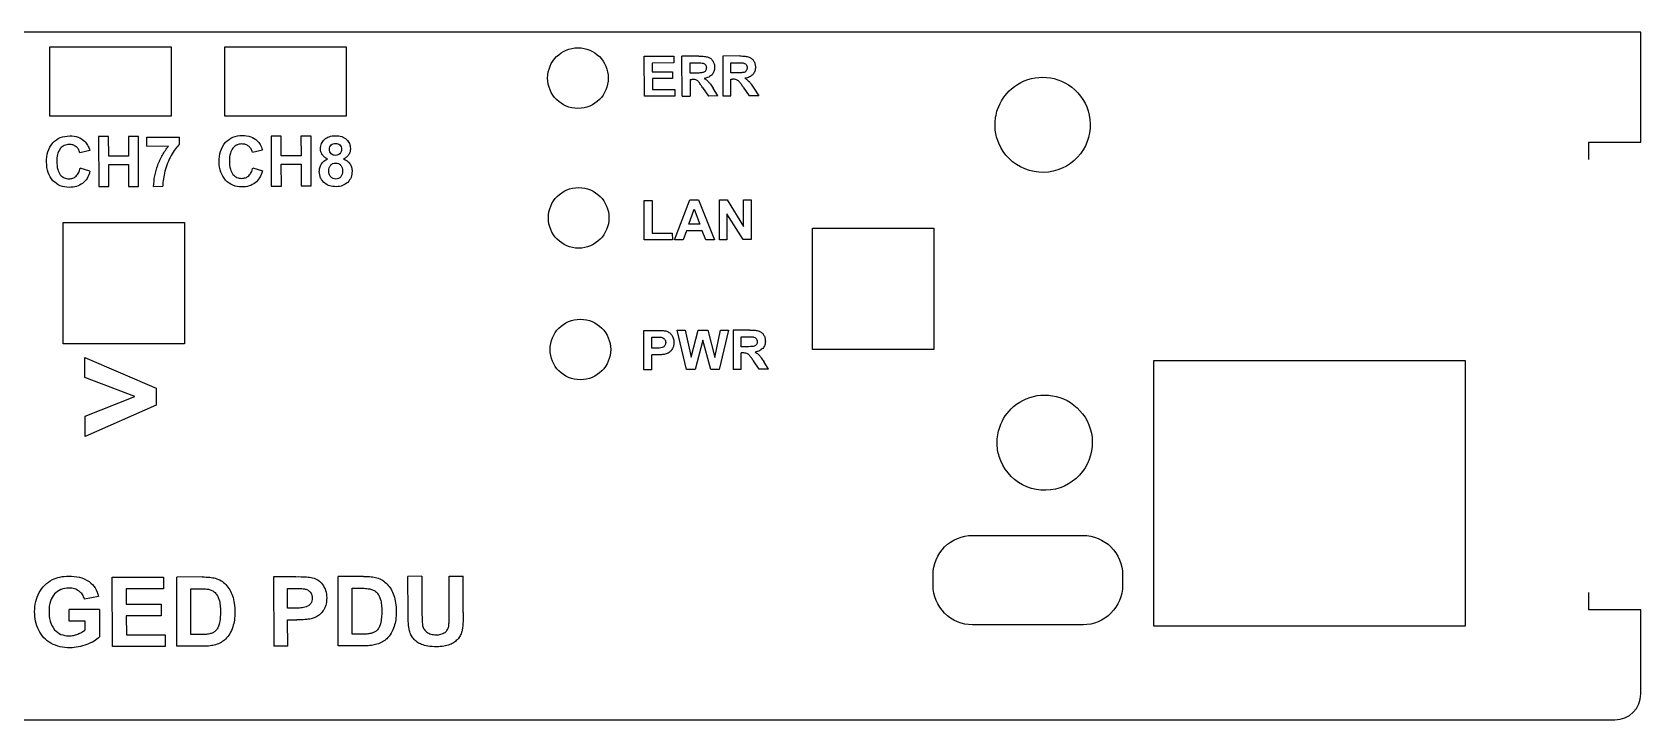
# Model space of a CAD drawing. Header units: millimetres. Extents: x -109 to 103, y 0 to 40.
# Drawn here: x 9.7 to 102.6, y 0.2 to 39.9 of the extents above; entities that cross this region are included whole.
import ezdxf

# ---------------------------------------------------------------- set-up
doc = ezdxf.new("R2010")
doc.units = ezdxf.units.MM
doc.layers.get('0').update_dxf_attribs({"linetype": 'CONTINUOUS'})

msp = doc.modelspace()

# ---------------------------------------------------------------- linework, layer by layer
for p, q in [((102.618, 39.9), (-108.596, 39.9)), ((102.618, 33.55), (102.618, 39.9)), ((48.235, 38.517), (47.255, 38.514)), ((47.263, 36.21), (47.255, 38.514)), ((47.722, 38.126), (48.085, 38.127)), ((47.724, 37.541), (47.722, 38.126)), ((50.59, 38.525), (49.611, 38.522)), ((49.611, 38.522), (49.618, 36.218)), ((50.077, 38.134), (50.44, 38.135)), ((50.079, 37.549), (50.077, 38.134)), ((48.068, 37.542), (47.724, 37.541)), ((47.725, 37.173), (47.819, 37.174)), ((47.725, 37.173), (47.728, 36.212)), ((50.423, 37.55), (50.079, 37.549)), ((50.08, 37.181), (50.175, 37.182)), ((50.084, 36.22), (50.08, 37.181)), ((48.44, 36.715), (48.778, 36.215)), ((49.335, 36.217), (49.052, 36.666)), ((50.795, 36.723), (51.133, 36.223)), ((51.69, 36.225), (51.133, 36.223)), ((51.407, 36.674), (51.69, 36.225)), ((47.263, 36.21), (47.728, 36.212)), ((49.335, 36.217), (48.778, 36.215)), ((49.618, 36.218), (50.084, 36.22)), ((16.352, 33.84), (18.24, 33.845)), ((16.354, 33.327), (16.352, 33.84)), ((18.241, 33.444), (18.24, 33.845)), ((99.618, 32.55), (99.618, 33.55)), ((99.618, 33.55), (102.618, 33.55)), ((13.064, 33.076), (12.489, 32.936)), ((16.354, 33.327), (17.609, 33.33)), ((22.455, 32.963), (23.03, 33.102)), ((13.075, 31.869), (12.511, 32.047)), ((22.477, 32.073), (23.042, 31.896)), ((16.748, 31), (17.28, 31.002)), ((45.047, 22.681), (45.782, 22.683)), ((45.055, 20.413), (45.047, 22.681)), ((45.507, 22.299), (45.728, 22.299)), ((45.509, 21.655), (45.507, 22.299)), ((51.177, 22.701), (50.213, 22.698)), ((50.213, 22.698), (50.221, 20.43)), ((50.673, 22.316), (51.03, 22.317)), ((50.675, 21.741), (50.673, 22.316)), ((45.759, 21.656), (45.509, 21.655)), ((51.013, 21.742), (50.675, 21.741)), ((50.769, 21.379), (50.676, 21.379)), ((50.679, 20.432), (50.676, 21.379)), ((45.809, 21.271), (45.51, 21.27)), ((45.513, 20.414), (45.51, 21.27)), ((51.712, 20.435), (51.38, 20.928)), ((52.26, 20.437), (51.712, 20.435)), ((52.26, 20.437), (51.982, 20.879)), ((45.513, 20.414), (45.055, 20.413)), ((50.679, 20.432), (50.221, 20.43)), ((19.56, 8.448), (18.084, 8.444)), ((18.095, 4.444), (18.084, 8.444)), ((24.97, 8.464), (23.674, 8.46)), ((23.674, 8.46), (23.686, 4.46)), ((28.875, 8.475), (27.399, 8.471)), ((27.41, 4.471), (27.399, 8.471)), ((32.239, 8.485), (31.431, 8.482)), ((31.438, 6.349), (31.431, 8.482)), ((32.239, 8.485), (32.245, 6.318)), ((33.813, 8.489), (34.621, 8.491)), ((33.82, 6.276), (33.813, 8.489)), ((34.627, 6.391), (34.621, 8.491)), ((18.893, 7.769), (19.256, 7.77)), ((18.901, 5.12), (18.893, 7.769)), ((24.484, 7.785), (24.874, 7.787)), ((24.487, 6.65), (24.484, 7.785)), ((28.208, 7.796), (28.571, 7.797)), ((28.216, 5.147), (28.208, 7.796)), ((99.618, 6.55), (99.618, 7.55)), ((13.62, 6.575), (11.879, 6.57)), ((11.881, 5.896), (11.879, 6.57)), ((13.566, 7.323), (12.764, 7.17)), ((13.62, 6.575), (13.624, 4.982)), ((24.929, 6.652), (24.487, 6.65)), ((102.618, 6.55), (99.618, 6.55)), ((102.618, 1.7), (102.618, 6.55)), ((12.806, 5.899), (11.881, 5.896)), ((12.807, 5.391), (12.806, 5.899)), ((24.489, 5.971), (25.016, 5.972)), ((24.494, 4.462), (24.489, 5.971)), ((19.504, 5.122), (18.901, 5.12)), ((28.819, 5.149), (28.216, 5.147)), ((19.615, 4.448), (18.095, 4.444)), ((24.494, 4.462), (23.686, 4.46)), ((28.93, 4.475), (27.41, 4.471)), ((-107.096, 0.2), (101.118, 0.2))]:
    msp.add_line(p, q)
for points in [[(10.761, 35.053), (10.761, 39.053), (17.761, 39.053), (17.761, 35.053)], [(20.861, 35.053), (20.861, 39.053), (27.861, 39.053), (27.861, 35.053)], [(45.548, 36.592), (46.835, 36.597), (46.836, 36.209), (45.084, 36.203), (45.076, 38.507), (46.785, 38.512), (46.786, 38.123), (45.543, 38.119), (45.544, 37.608), (46.701, 37.612), (46.702, 37.223), (45.546, 37.22)], [(14.152, 33.872), (13.57, 33.871), (13.579, 30.991), (14.16, 30.992), (14.157, 32.252), (15.296, 32.255), (15.3, 30.996), (15.881, 30.997), (15.873, 33.877), (15.291, 33.876), (15.295, 32.742), (14.155, 32.739)], [(24.122, 32.766), (24.118, 33.899), (23.537, 33.897), (23.545, 31.017), (24.127, 31.019), (24.123, 32.278), (25.263, 32.282), (25.266, 31.022), (25.848, 31.024), (25.839, 33.904), (25.258, 33.902), (25.261, 32.769)], [(45.078, 27.902), (45.071, 30.187), (45.536, 30.189), (45.542, 28.292), (46.699, 28.296), (46.7, 27.908)], [(48.21, 30.217), (49.14, 27.916), (48.634, 27.914), (48.431, 28.437), (47.511, 28.434), (47.322, 27.91), (46.829, 27.908), (47.718, 30.215)], [(49.85, 29.421), (49.855, 27.918), (49.423, 27.917), (49.415, 30.221), (49.868, 30.222), (50.816, 28.687), (50.811, 30.226), (51.243, 30.227), (51.251, 27.923), (50.784, 27.921)], [(18.53, 28.91), (18.53, 21.91), (11.53, 21.91), (11.53, 28.91)], [(47.96, 29.678), (48.281, 28.825), (47.652, 28.822)], [(54.79, 21.58), (54.79, 28.58), (61.79, 28.58), (61.79, 21.58)], [(47.52, 20.421), (46.971, 22.687), (47.44, 22.689), (47.787, 21.132), (48.197, 22.691), (48.741, 22.693), (49.144, 21.11), (49.487, 22.696), (49.948, 22.697), (49.405, 20.427), (48.919, 20.426), (48.462, 22.12), (48.017, 20.423)], [(16.904, 18.371), (12.793, 16.565), (12.789, 17.723), (15.658, 18.862), (12.782, 19.97), (12.778, 21.12), (16.901, 19.353)], [(74.5, 5.605), (74.5, 20.94), (92.482, 20.94), (92.482, 5.605)], [(15.177, 5.109), (17.411, 5.116), (17.413, 4.442), (14.371, 4.433), (14.359, 8.433), (17.325, 8.441), (17.327, 7.765), (15.169, 7.758), (15.171, 6.872), (17.18, 6.877), (17.182, 6.204), (15.173, 6.198)]]:
    msp.add_lwpolyline(points, close=True)
msp.add_lwpolyline([(61.753, 7.968), (61.753, 8.568, -0.414214), (64.033, 10.848), (70.413, 10.848, -0.414214), (72.693, 8.568), (72.693, 7.968, -0.414214), (70.413, 5.688), (64.033, 5.688, -0.414214)], format="xyb", close=True)
for centre in [(41.25, 37.25), (41.29, 29.18), (41.39, 21.58)]:
    msp.add_circle(centre, 1.75)
msp.add_arc((101.118, 1.7), 1.5, 270, 360)
for points, knots in [([(48.085, 38.127), (48.142, 38.128), (48.198, 38.128), (48.319, 38.126), (48.363, 38.124), (48.424, 38.12)], [0, 0, 0, 0, 0.02359544, 0.02359544, 0.05032805, 0.05032805, 0.05032805, 0.05032805]), ([(48.235, 38.517), (48.341, 38.518), (48.523, 38.518), (48.699, 38.475), (48.771, 38.457)], [0, 0, 0, 0, 0.04433618, 0.0752787, 0.0752787, 0.0752787, 0.0752787]), ([(48.424, 38.12), (48.458, 38.113), (48.491, 38.106), (48.55, 38.076), (48.573, 38.055), (48.6, 38.031)], [0, 0, 0, 0, 0.0141906, 0.0141906, 0.02845138, 0.02845138, 0.02845138, 0.02845138]), ([(48.771, 38.457), (48.825, 38.432), (48.933, 38.382), (49.004, 38.286), (49.04, 38.237)], [0, 0, 0, 0, 0.02411314, 0.04890564, 0.04890564, 0.04890564, 0.04890564]), ([(49.04, 38.237), (49.07, 38.182), (49.13, 38.068), (49.138, 37.94), (49.142, 37.875)], [0, 0, 0, 0, 0.02584775, 0.05286836, 0.05286836, 0.05286836, 0.05286836]), ([(50.44, 38.135), (50.497, 38.136), (50.553, 38.136), (50.674, 38.134), (50.718, 38.132), (50.78, 38.128)], [0, 0, 0, 0, 0.02359544, 0.02359544, 0.05032805, 0.05032805, 0.05032805, 0.05032805]), ([(50.59, 38.525), (50.697, 38.526), (50.878, 38.526), (51.054, 38.483), (51.127, 38.465)], [0, 0, 0, 0, 0.04433618, 0.0752787, 0.0752787, 0.0752787, 0.0752787]), ([(50.78, 38.128), (50.813, 38.121), (50.846, 38.114), (50.905, 38.084), (50.928, 38.063), (50.955, 38.039)], [0, 0, 0, 0, 0.0141906, 0.0141906, 0.02845138, 0.02845138, 0.02845138, 0.02845138]), ([(51.127, 38.465), (51.18, 38.44), (51.288, 38.39), (51.359, 38.294), (51.395, 38.245)], [0, 0, 0, 0, 0.02411314, 0.04890564, 0.04890564, 0.04890564, 0.04890564]), ([(51.395, 38.245), (51.425, 38.19), (51.485, 38.076), (51.493, 37.948), (51.497, 37.882)], [0, 0, 0, 0, 0.02584775, 0.05286836, 0.05286836, 0.05286836, 0.05286836]), ([(48.054, 37.149), (48.01, 37.159), (47.979, 37.166), (47.899, 37.174), (47.859, 37.174), (47.819, 37.174)], [-0.03371475, -0.03371475, -0.03371475, -0.03371475, -0.0164825, -0.0164825, 0, 0, 0, 0]), ([(48.486, 37.572), (48.409, 37.559), (48.356, 37.55), (48.208, 37.541), (48.138, 37.542), (48.068, 37.542)], [0, 0, 0, 0, 0.03256665, 0.03256665, 0.0619016, 0.0619016, 0.0619016, 0.0619016]), ([(48.616, 37.67), (48.598, 37.648), (48.581, 37.626), (48.538, 37.594), (48.512, 37.583), (48.486, 37.572)], [0, 0, 0, 0, 0.0119465, 0.0119465, 0.02388879, 0.02388879, 0.02388879, 0.02388879]), ([(48.991, 37.446), (48.931, 37.394), (48.799, 37.281), (48.628, 37.249), (48.536, 37.231)], [0, 0, 0, 0, 0.03261027, 0.07095135, 0.07095135, 0.07095135, 0.07095135]), ([(48.536, 37.231), (48.583, 37.202), (48.673, 37.147), (48.75, 37.074), (48.786, 37.039)], [0, 0, 0, 0, 0.02302807, 0.04390937, 0.04390937, 0.04390937, 0.04390937]), ([(48.6, 38.031), (48.621, 38), (48.638, 37.974), (48.659, 37.911), (48.661, 37.877), (48.663, 37.843)], [0, 0, 0, 0, 0.01545024, 0.01545024, 0.03081286, 0.03081286, 0.03081286, 0.03081286]), ([(48.663, 37.843), (48.661, 37.812), (48.66, 37.782), (48.645, 37.724), (48.632, 37.699), (48.616, 37.67)], [0, 0, 0, 0, 0.01277843, 0.01277843, 0.02563173, 0.02563173, 0.02563173, 0.02563173]), ([(49.142, 37.875), (49.137, 37.793), (49.127, 37.635), (49.035, 37.507), (48.991, 37.446)], [0, 0, 0, 0, 0.03330196, 0.0642841, 0.0642841, 0.0642841, 0.0642841]), ([(50.409, 37.157), (50.365, 37.167), (50.334, 37.174), (50.254, 37.182), (50.214, 37.182), (50.175, 37.182)], [-0.03371478, -0.03371478, -0.03371478, -0.03371478, -0.01648251, -0.01648251, 0, 0, 0, 0]), ([(50.549, 37.061), (50.529, 37.081), (50.508, 37.101), (50.461, 37.134), (50.437, 37.144), (50.409, 37.157)], [-0.02581672, -0.02581672, -0.02581672, -0.02581672, -0.01294161, -0.01294161, 0, 0, 0, 0]), ([(50.841, 37.58), (50.764, 37.567), (50.711, 37.558), (50.564, 37.549), (50.493, 37.55), (50.423, 37.55)], [0, 0, 0, 0, 0.03256665, 0.03256665, 0.0619016, 0.0619016, 0.0619016, 0.0619016]), ([(50.971, 37.678), (50.953, 37.656), (50.936, 37.634), (50.893, 37.602), (50.867, 37.591), (50.841, 37.58)], [0, 0, 0, 0, 0.0119465, 0.0119465, 0.02388879, 0.02388879, 0.02388879, 0.02388879]), ([(51.346, 37.454), (51.286, 37.402), (51.154, 37.289), (50.983, 37.257), (50.891, 37.239)], [0, 0, 0, 0, 0.03261027, 0.07095135, 0.07095135, 0.07095135, 0.07095135]), ([(50.891, 37.239), (50.938, 37.21), (51.029, 37.155), (51.105, 37.082), (51.141, 37.047)], [0, 0, 0, 0, 0.02302802, 0.04390937, 0.04390937, 0.04390937, 0.04390937]), ([(50.955, 38.039), (50.976, 38.008), (50.994, 37.982), (51.014, 37.919), (51.016, 37.885), (51.018, 37.851)], [0, 0, 0, 0, 0.01545024, 0.01545024, 0.03081287, 0.03081287, 0.03081287, 0.03081287]), ([(51.018, 37.851), (51.017, 37.82), (51.015, 37.79), (51, 37.732), (50.987, 37.707), (50.971, 37.678)], [0, 0, 0, 0, 0.01277843, 0.01277843, 0.02563173, 0.02563173, 0.02563173, 0.02563173]), ([(51.497, 37.882), (51.492, 37.801), (51.482, 37.643), (51.39, 37.515), (51.346, 37.454)], [0, 0, 0, 0, 0.03330196, 0.0642841, 0.0642841, 0.0642841, 0.0642841]), ([(65.33, 34.55), (65.33, 34.279), (65.37, 34.008), (65.66, 33.058), (66.155, 32.457), (67.454, 31.77), (68.258, 31.706), (69.65, 32.179), (70.234, 32.694), (70.854, 33.964), (70.911, 34.699), (70.519, 35.974), (70.106, 36.517), (69.061, 37.188), (68.451, 37.34), (67.28, 37.244), (66.722, 37.01), (65.918, 36.317), (65.636, 35.902), (65.381, 35.156), (65.33, 34.853), (65.33, 34.55)], [-1.720013, -1.720013, -1.720013, -1.720013, -1.63912, -1.63912, -1.423215, -1.423215, -1.200307, -1.200307, -0.984313, -0.984313, -0.778295, -0.778295, -0.586104, -0.586104, -0.407602, -0.407602, -0.23537, -0.23537, -0.090527, -0.090527, 0, 0, 0, 0]), ([(48.194, 37.053), (48.173, 37.073), (48.153, 37.093), (48.106, 37.126), (48.082, 37.136), (48.054, 37.149)], [-0.02581672, -0.02581672, -0.02581672, -0.02581672, -0.01294161, -0.01294161, 0, 0, 0, 0]), ([(48.44, 36.715), (48.402, 36.774), (48.363, 36.832), (48.278, 36.95), (48.243, 36.992), (48.194, 37.053)], [-0.06262191, -0.06262191, -0.06262191, -0.06262191, -0.03273996, -0.03273996, 0, 0, 0, 0]), ([(48.786, 37.039), (48.825, 36.991), (48.922, 36.873), (49.004, 36.743), (49.052, 36.666)], [0, 0, 0, 0, 0.02585769, 0.06371156, 0.06371156, 0.06371156, 0.06371156]), ([(50.795, 36.723), (50.757, 36.782), (50.718, 36.84), (50.633, 36.958), (50.599, 37), (50.549, 37.061)], [-0.06262191, -0.06262191, -0.06262191, -0.06262191, -0.03273996, -0.03273996, 0, 0, 0, 0]), ([(51.141, 37.047), (51.18, 36.999), (51.278, 36.881), (51.359, 36.751), (51.407, 36.674)], [0, 0, 0, 0, 0.02585769, 0.06371156, 0.06371156, 0.06371156, 0.06371156]), ([(10.565, 32.397), (10.574, 32.601), (10.583, 32.805), (10.701, 33.182), (10.804, 33.33), (10.933, 33.514)], [-0.149436, -0.149436, -0.149436, -0.149436, -0.0750986, -0.0750986, 0, 0, 0, 0]), ([(11.908, 33.915), (12.074, 33.905), (12.391, 33.885), (12.646, 33.696), (12.768, 33.605)], [0, 0, 0, 0, 0.0539088, 0.1034765, 0.1034765, 0.1034765, 0.1034765]), ([(12.768, 33.605), (12.83, 33.533), (12.966, 33.378), (13.03, 33.181), (13.064, 33.076)], [0, 0, 0, 0, 0.03145536, 0.06803724, 0.06803724, 0.06803724, 0.06803724]), ([(18.241, 33.444), (18.16, 33.353), (17.979, 33.149), (17.843, 32.913), (17.768, 32.783)], [0, 0, 0, 0, 0.04066485, 0.09059656, 0.09059656, 0.09059656, 0.09059656]), ([(20.532, 32.423), (20.54, 32.628), (20.549, 32.832), (20.668, 33.208), (20.771, 33.356), (20.9, 33.541)], [-0.1494359, -0.1494359, -0.1494359, -0.1494359, -0.0750985, -0.0750985, 0, 0, 0, 0]), ([(21.847, 33.445), (21.747, 33.435), (21.647, 33.426), (21.559, 33.387), (21.558, 33.387), (21.557, 33.386)], [-0.06849167, -0.06849167, -0.06849167, -0.06849167, -0.03425298, -0.03425298, -0.03375093, -0.03375093, -0.03375093, -0.03375093]), ([(22.241, 33.316), (22.183, 33.354), (22.063, 33.431), (21.92, 33.44), (21.847, 33.445)], [0, 0, 0, 0, 0.02268421, 0.04677441, 0.04677441, 0.04677441, 0.04677441]), ([(21.875, 33.942), (22.04, 33.931), (22.358, 33.912), (22.612, 33.722), (22.734, 33.632)], [0, 0, 0, 0, 0.0539088, 0.1034765, 0.1034765, 0.1034765, 0.1034765]), ([(22.734, 33.632), (22.797, 33.56), (22.932, 33.404), (22.996, 33.208), (23.03, 33.102)], [0, 0, 0, 0, 0.03145565, 0.06803735, 0.06803735, 0.06803735, 0.06803735]), ([(26.609, 33.708), (26.697, 33.769), (26.888, 33.903), (27.121, 33.914), (27.248, 33.92)], [0, 0, 0, 0, 0.03496372, 0.07617102, 0.07617102, 0.07617102, 0.07617102]), ([(27.002, 33.387), (27.042, 33.418), (27.076, 33.445), (27.161, 33.476), (27.208, 33.479), (27.255, 33.482)], [0, 0, 0, 0, 0.01691341, 0.01691341, 0.03375192, 0.03375192, 0.03375192, 0.03375192]), ([(27.248, 33.92), (27.374, 33.915), (27.607, 33.905), (27.798, 33.772), (27.886, 33.712)], [0, 0, 0, 0, 0.04093637, 0.07594715, 0.07594715, 0.07594715, 0.07594715]), ([(27.255, 33.482), (27.301, 33.479), (27.347, 33.476), (27.43, 33.446), (27.463, 33.419), (27.502, 33.389)], [0, 0, 0, 0, 0.0153481, 0.0153481, 0.03074581, 0.03074581, 0.03074581, 0.03074581]), ([(28.057, 33.474), (28.057, 33.473), (28.058, 33.472), (28.096, 33.382), (28.105, 33.281), (28.114, 33.18)], [-0.03423605, -0.03423605, -0.03423605, -0.03423605, -0.0338441, -0.0338441, 0, 0, 0, 0]), ([(11.361, 33.187), (11.285, 33.056), (11.229, 32.962), (11.168, 32.708), (11.166, 32.575), (11.164, 32.441)], [-0.09021317, -0.09021317, -0.09021317, -0.09021317, -0.04441997, -0.04441997, 0, 0, 0, 0]), ([(12.275, 33.289), (12.212, 33.33), (12.155, 33.367), (12.023, 33.409), (11.952, 33.414), (11.88, 33.418)], [-0.04770622, -0.04770622, -0.04770622, -0.04770622, -0.0238328, -0.0238328, 0, 0, 0, 0]), ([(12.489, 32.936), (12.468, 33.006), (12.427, 33.143), (12.324, 33.241), (12.275, 33.289)], [0, 0, 0, 0, 0.02392545, 0.04656697, 0.04656697, 0.04656697, 0.04656697]), ([(16.991, 32.219), (17.073, 32.419), (17.236, 32.814), (17.486, 33.16), (17.609, 33.33)], [0, 0, 0, 0, 0.071966, 0.1417995, 0.1417995, 0.1417995, 0.1417995]), ([(17.768, 32.783), (17.693, 32.637), (17.541, 32.343), (17.449, 32.026), (17.402, 31.867)], [0, 0, 0, 0, 0.0546857, 0.1097691, 0.1097691, 0.1097691, 0.1097691]), ([(21.328, 33.213), (21.27, 33.115), (21.136, 32.887), (21.133, 32.62), (21.131, 32.468)], [0, 0, 0, 0, 0.03735139, 0.08693866, 0.08693866, 0.08693866, 0.08693866]), ([(22.455, 32.963), (22.434, 33.033), (22.393, 33.169), (22.291, 33.268), (22.241, 33.316)], [0, 0, 0, 0, 0.02392545, 0.04656697, 0.04656697, 0.04656697, 0.04656697]), ([(26.484, 32.828), (26.455, 32.883), (26.427, 32.937), (26.394, 33.052), (26.39, 33.114), (26.386, 33.175)], [-0.04090696, -0.04090696, -0.04090696, -0.04090696, -0.02045313, -0.02045313, 0, 0, 0, 0]), ([(26.431, 32.278), (26.477, 32.34), (26.574, 32.471), (26.72, 32.543), (26.796, 32.581)], [0, 0, 0, 0, 0.02540126, 0.05333239, 0.05333239, 0.05333239, 0.05333239]), ([(26.796, 32.581), (26.731, 32.612), (26.607, 32.67), (26.523, 32.778), (26.484, 32.828)], [0, 0, 0, 0, 0.02375519, 0.04481666, 0.04481666, 0.04481666, 0.04481666]), ([(26.908, 33.137), (26.911, 33.184), (26.914, 33.23), (26.945, 33.314), (26.971, 33.348), (27.002, 33.387)], [0, 0, 0, 0, 0.01552856, 0.01552856, 0.03110879, 0.03110879, 0.03110879, 0.03110879]), ([(27.002, 32.88), (26.971, 32.921), (26.944, 32.955), (26.914, 33.041), (26.911, 33.089), (26.908, 33.137)], [0, 0, 0, 0, 0.01737177, 0.01737177, 0.03461829, 0.03461829, 0.03461829, 0.03461829]), ([(27.251, 32.788), (27.205, 32.791), (27.159, 32.794), (27.075, 32.824), (27.042, 32.85), (27.002, 32.88)], [0, 0, 0, 0, 0.01542505, 0.01542505, 0.03091197, 0.03091197, 0.03091197, 0.03091197]), ([(27.502, 32.882), (27.463, 32.852), (27.429, 32.825), (27.345, 32.795), (27.298, 32.791), (27.251, 32.788)], [0, 0, 0, 0, 0.01672905, 0.01672905, 0.03338988, 0.03338988, 0.03338988, 0.03338988]), ([(27.502, 33.389), (27.533, 33.35), (27.559, 33.317), (27.59, 33.234), (27.593, 33.187), (27.596, 33.141)], [0, 0, 0, 0, 0.01653244, 0.01653244, 0.03300261, 0.03300261, 0.03300261, 0.03300261]), ([(27.596, 33.141), (27.593, 33.093), (27.591, 33.045), (27.56, 32.958), (27.534, 32.924), (27.502, 32.882)], [0, 0, 0, 0, 0.01602271, 0.01602271, 0.03215189, 0.03215189, 0.03215189, 0.03215189]), ([(28.011, 32.823), (27.973, 32.774), (27.893, 32.672), (27.778, 32.613), (27.719, 32.583)], [0, 0, 0, 0, 0.02068715, 0.04241316, 0.04241316, 0.04241316, 0.04241316]), ([(27.719, 32.583), (27.794, 32.549), (27.937, 32.483), (28.037, 32.362), (28.085, 32.304)], [0, 0, 0, 0, 0.02687521, 0.05171646, 0.05171646, 0.05171646, 0.05171646]), ([(28.114, 33.18), (28.111, 33.115), (28.103, 32.989), (28.042, 32.878), (28.011, 32.823)], [0, 0, 0, 0, 0.02123476, 0.04174189, 0.04174189, 0.04174189, 0.04174189]), ([(10.938, 31.326), (10.83, 31.475), (10.599, 31.793), (10.577, 32.187), (10.565, 32.397)], [0, 0, 0, 0, 0.0600313, 0.1283369, 0.1283369, 0.1283369, 0.1283369]), ([(11.164, 32.441), (11.166, 32.282), (11.17, 32.005), (11.306, 31.765), (11.363, 31.664)], [0, 0, 0, 0, 0.05223676, 0.09041333, 0.09041333, 0.09041333, 0.09041333]), ([(11.874, 31.434), (11.948, 31.44), (12.021, 31.446), (12.154, 31.495), (12.212, 31.538), (12.273, 31.582)], [-0.05010876, -0.05010876, -0.05010876, -0.05010876, -0.02505738, -0.02505738, 0, 0, 0, 0]), ([(12.273, 31.582), (12.338, 31.658), (12.388, 31.716), (12.466, 31.873), (12.489, 31.96), (12.511, 32.047)], [-0.06015403, -0.06015403, -0.06015403, -0.06015403, -0.02982897, -0.02982897, 0, 0, 0, 0]), ([(13.075, 31.869), (13.029, 31.725), (12.943, 31.456), (12.74, 31.259), (12.646, 31.168)], [0, 0, 0, 0, 0.04951428, 0.092646, 0.092646, 0.092646, 0.092646]), ([(16.748, 31), (16.762, 31.203), (16.791, 31.619), (16.923, 32.015), (16.991, 32.219)], [0, 0, 0, 0, 0.0674433, 0.1385714, 0.1385714, 0.1385714, 0.1385714]), ([(17.402, 31.867), (17.368, 31.725), (17.334, 31.582), (17.292, 31.293), (17.287, 31.162), (17.28, 31.002)], [-0.1066806, -0.1066806, -0.1066806, -0.1066806, -0.0535601, -0.0535601, 0, 0, 0, 0]), ([(20.904, 31.353), (20.796, 31.501), (20.565, 31.82), (20.543, 32.213), (20.532, 32.423)], [0, 0, 0, 0, 0.0600318, 0.1283373, 0.1283373, 0.1283373, 0.1283373]), ([(21.131, 32.468), (21.133, 32.308), (21.136, 32.031), (21.272, 31.792), (21.329, 31.691)], [0, 0, 0, 0, 0.05223676, 0.09041333, 0.09041333, 0.09041333, 0.09041333]), ([(21.841, 31.46), (21.914, 31.466), (21.988, 31.472), (22.121, 31.522), (22.179, 31.564), (22.239, 31.609)], [-0.05010876, -0.05010876, -0.05010876, -0.05010876, -0.02505738, -0.02505738, 0, 0, 0, 0]), ([(22.239, 31.609), (22.292, 31.67), (22.408, 31.805), (22.453, 31.978), (22.477, 32.073)], [0, 0, 0, 0, 0.02641221, 0.05868631, 0.05868631, 0.05868631, 0.05868631]), ([(23.042, 31.896), (22.996, 31.752), (22.91, 31.482), (22.707, 31.286), (22.613, 31.194)], [0, 0, 0, 0, 0.04951428, 0.092646, 0.092646, 0.092646, 0.092646]), ([(26.317, 31.849), (26.321, 31.924), (26.326, 32), (26.364, 32.143), (26.397, 32.21), (26.431, 32.278)], [-0.05115404, -0.05115404, -0.05115404, -0.05115404, -0.02557843, -0.02557843, 0, 0, 0, 0]), ([(26.395, 31.47), (26.394, 31.472), (26.393, 31.475), (26.34, 31.588), (26.329, 31.719), (26.317, 31.849)], [-0.04449095, -0.04449095, -0.04449095, -0.04449095, -0.04351809, -0.04351809, 0, 0, 0, 0]), ([(26.861, 31.903), (26.865, 31.959), (26.869, 32.012), (26.902, 32.113), (26.931, 32.159), (26.959, 32.206)], [0, 0, 0, 0, 0.01862798, 0.01862798, 0.0372498, 0.0372498, 0.0372498, 0.0372498]), ([(26.979, 31.548), (26.938, 31.607), (26.905, 31.654), (26.867, 31.773), (26.864, 31.838), (26.861, 31.903)], [0, 0, 0, 0, 0.02383766, 0.02383766, 0.04744077, 0.04744077, 0.04744077, 0.04744077]), ([(26.959, 32.206), (27.003, 32.252), (27.041, 32.292), (27.142, 32.337), (27.201, 32.342), (27.26, 32.346)], [0, 0, 0, 0, 0.02126301, 0.02126301, 0.04243147, 0.04243147, 0.04243147, 0.04243147]), ([(27.26, 32.346), (27.315, 32.342), (27.37, 32.337), (27.467, 32.297), (27.507, 32.261), (27.549, 32.224)], [0, 0, 0, 0, 0.01834927, 0.01834927, 0.03670382, 0.03670382, 0.03670382, 0.03670382]), ([(27.549, 32.224), (27.587, 32.172), (27.62, 32.128), (27.657, 32.019), (27.661, 31.959), (27.664, 31.9)], [0, 0, 0, 0, 0.02151999, 0.02151999, 0.04293391, 0.04293391, 0.04293391, 0.04293391]), ([(27.664, 31.9), (27.662, 31.835), (27.66, 31.771), (27.624, 31.651), (27.593, 31.604), (27.553, 31.545)], [0, 0, 0, 0, 0.02152188, 0.02152188, 0.04334671, 0.04334671, 0.04334671, 0.04334671]), ([(28.085, 32.304), (28.121, 32.239), (28.196, 32.107), (28.206, 31.955), (28.211, 31.878)], [0, 0, 0, 0, 0.02442354, 0.04992617, 0.04992617, 0.04992617, 0.04992617]), ([(28.211, 31.878), (28.202, 31.756), (28.193, 31.635), (28.151, 31.523), (28.149, 31.519), (28.148, 31.516)], [-0.08533602, -0.08533602, -0.08533602, -0.08533602, -0.04270824, -0.04270824, -0.0413555, -0.0413555, -0.0413555, -0.0413555]), ([(11.589, 31.491), (11.59, 31.491), (11.591, 31.49), (11.677, 31.452), (11.776, 31.443), (11.874, 31.434)], [-0.03332256, -0.03332256, -0.03332256, -0.03332256, -0.03300077, -0.03300077, 0, 0, 0, 0]), ([(12.646, 31.168), (12.535, 31.101), (12.301, 30.959), (12.026, 30.944), (11.882, 30.937)], [0, 0, 0, 0, 0.04252501, 0.08996525, 0.08996525, 0.08996525, 0.08996525]), ([(22.613, 31.194), (22.502, 31.127), (22.267, 30.986), (21.993, 30.971), (21.848, 30.963)], [0, 0, 0, 0, 0.04252459, 0.08996529, 0.08996529, 0.08996529, 0.08996529]), ([(27.282, 30.977), (27.159, 30.984), (26.923, 30.996), (26.723, 31.122), (26.627, 31.181)], [0, 0, 0, 0, 0.04040922, 0.07734071, 0.07734071, 0.07734071, 0.07734071]), ([(27.271, 31.421), (27.215, 31.426), (27.16, 31.431), (27.062, 31.473), (27.021, 31.51), (26.979, 31.548)], [0, 0, 0, 0, 0.01863337, 0.01863337, 0.03726704, 0.03726704, 0.03726704, 0.03726704]), ([(27.553, 31.545), (27.513, 31.508), (27.473, 31.472), (27.379, 31.431), (27.325, 31.426), (27.271, 31.421)], [0, 0, 0, 0, 0.0183193, 0.0183193, 0.03663629, 0.03663629, 0.03663629, 0.03663629]), ([(27.958, 31.229), (27.863, 31.156), (27.665, 31.002), (27.414, 30.986), (27.282, 30.977)], [0, 0, 0, 0, 0.03894627, 0.08177565, 0.08177565, 0.08177565, 0.08177565]), ([(45.728, 22.299), (45.783, 22.3), (45.838, 22.3), (45.953, 22.296), (45.995, 22.292), (46.057, 22.285)], [0, 0, 0, 0, 0.02550047, 0.02550047, 0.05311457, 0.05311457, 0.05311457, 0.05311457]), ([(45.782, 22.683), (45.898, 22.684), (46.08, 22.686), (46.261, 22.661), (46.327, 22.651)], [0, 0, 0, 0, 0.05325631, 0.0843053, 0.0843053, 0.0843053, 0.0843053]), ([(46.327, 22.651), (46.39, 22.629), (46.518, 22.583), (46.608, 22.482), (46.654, 22.43)], [0, 0, 0, 0, 0.03033209, 0.06180322, 0.06180322, 0.06180322, 0.06180322]), ([(46.654, 22.43), (46.693, 22.367), (46.775, 22.231), (46.783, 22.073), (46.787, 21.989)], [0, 0, 0, 0, 0.03384625, 0.07211464, 0.07211464, 0.07211464, 0.07211464]), ([(51.03, 22.317), (51.086, 22.318), (51.141, 22.318), (51.26, 22.316), (51.303, 22.314), (51.364, 22.311)], [0, 0, 0, 0, 0.02580755, 0.02580755, 0.0550464, 0.0550464, 0.0550464, 0.0550464]), ([(51.177, 22.701), (51.282, 22.702), (51.461, 22.702), (51.634, 22.66), (51.706, 22.642)], [0, 0, 0, 0, 0.04849279, 0.08233619, 0.08233619, 0.08233619, 0.08233619]), ([(51.364, 22.311), (51.397, 22.303), (51.43, 22.296), (51.488, 22.267), (51.51, 22.247), (51.537, 22.222)], [0, 0, 0, 0, 0.01552084, 0.01552084, 0.03111845, 0.03111845, 0.03111845, 0.03111845]), ([(51.706, 22.642), (51.758, 22.618), (51.865, 22.568), (51.935, 22.474), (51.97, 22.426)], [0, 0, 0, 0, 0.02637375, 0.05349046, 0.05349046, 0.05349046, 0.05349046]), ([(51.97, 22.426), (51.999, 22.371), (52.059, 22.259), (52.066, 22.133), (52.07, 22.069)], [0, 0, 0, 0, 0.02827092, 0.05782477, 0.05782477, 0.05782477, 0.05782477]), ([(46.121, 21.693), (46.054, 21.677), (46.007, 21.666), (45.882, 21.655), (45.821, 21.656), (45.759, 21.656)], [0, 0, 0, 0, 0.03209924, 0.03209924, 0.06188998, 0.06188998, 0.06188998, 0.06188998]), ([(46.057, 22.285), (46.092, 22.276), (46.127, 22.267), (46.189, 22.234), (46.215, 22.21), (46.242, 22.185)], [0, 0, 0, 0, 0.01671078, 0.01671078, 0.03342598, 0.03342598, 0.03342598, 0.03342598]), ([(46.264, 21.805), (46.244, 21.78), (46.225, 21.756), (46.178, 21.719), (46.149, 21.706), (46.121, 21.693)], [0, 0, 0, 0, 0.01481455, 0.01481455, 0.02962053, 0.02962053, 0.02962053, 0.02962053]), ([(46.242, 22.185), (46.265, 22.153), (46.286, 22.124), (46.31, 22.056), (46.313, 22.019), (46.315, 21.981)], [0, 0, 0, 0, 0.0184479, 0.0184479, 0.03685003, 0.03685003, 0.03685003, 0.03685003]), ([(46.315, 21.981), (46.314, 21.95), (46.312, 21.918), (46.295, 21.859), (46.28, 21.833), (46.264, 21.805)], [0, 0, 0, 0, 0.01456485, 0.01456485, 0.02914607, 0.02914607, 0.02914607, 0.02914607]), ([(46.521, 21.413), (46.482, 21.389), (46.409, 21.341), (46.324, 21.317), (46.284, 21.305)], [0, 0, 0, 0, 0.02094721, 0.04042567, 0.04042567, 0.04042567, 0.04042567]), ([(46.713, 21.637), (46.686, 21.593), (46.636, 21.507), (46.558, 21.444), (46.521, 21.413)], [0, 0, 0, 0, 0.02368111, 0.04586571, 0.04586571, 0.04586571, 0.04586571]), ([(46.787, 21.989), (46.785, 21.924), (46.781, 21.802), (46.734, 21.69), (46.713, 21.637)], [0, 0, 0, 0, 0.02980787, 0.0558607, 0.0558607, 0.0558607, 0.0558607]), ([(50.999, 21.354), (50.956, 21.364), (50.925, 21.371), (50.846, 21.379), (50.808, 21.379), (50.769, 21.379)], [-0.0368755, -0.0368755, -0.0368755, -0.0368755, -0.01802773, -0.01802773, 0, 0, 0, 0]), ([(51.425, 21.771), (51.349, 21.758), (51.296, 21.749), (51.151, 21.741), (51.082, 21.741), (51.013, 21.742)], [0, 0, 0, 0, 0.03561982, 0.03561982, 0.06770496, 0.06770496, 0.06770496, 0.06770496]), ([(51.553, 21.867), (51.535, 21.845), (51.518, 21.824), (51.475, 21.792), (51.45, 21.782), (51.425, 21.771)], [0, 0, 0, 0, 0.01306634, 0.01306634, 0.02612807, 0.02612807, 0.02612807, 0.02612807]), ([(51.922, 21.647), (51.862, 21.596), (51.733, 21.485), (51.565, 21.453), (51.474, 21.435)], [0, 0, 0, 0, 0.03566743, 0.07760311, 0.07760311, 0.07760311, 0.07760311]), ([(51.474, 21.435), (51.52, 21.407), (51.609, 21.353), (51.684, 21.28), (51.72, 21.246)], [0, 0, 0, 0, 0.02518699, 0.04802595, 0.04802595, 0.04802595, 0.04802595]), ([(51.537, 22.222), (51.558, 22.192), (51.575, 22.167), (51.595, 22.105), (51.597, 22.071), (51.599, 22.038)], [0, 0, 0, 0, 0.01689871, 0.01689871, 0.03370158, 0.03370158, 0.03370158, 0.03370158]), ([(51.599, 22.038), (51.597, 22.007), (51.596, 21.977), (51.581, 21.92), (51.568, 21.896), (51.553, 21.867)], [0, 0, 0, 0, 0.0139764, 0.0139764, 0.02803469, 0.02803469, 0.02803469, 0.02803469]), ([(52.07, 22.069), (52.065, 21.988), (52.056, 21.833), (51.965, 21.707), (51.922, 21.647)], [0, 0, 0, 0, 0.03642409, 0.07031079, 0.07031079, 0.07031079, 0.07031079]), ([(46.284, 21.305), (46.217, 21.295), (46.059, 21.273), (45.9, 21.271), (45.809, 21.271)], [0, 0, 0, 0, 0.03120452, 0.07354058, 0.07354058, 0.07354058, 0.07354058]), ([(51.137, 21.26), (51.117, 21.28), (51.097, 21.3), (51.051, 21.331), (51.027, 21.342), (50.999, 21.354)], [-0.02823715, -0.02823715, -0.02823715, -0.02823715, -0.01415495, -0.01415495, 0, 0, 0, 0]), ([(51.38, 20.928), (51.342, 20.985), (51.304, 21.042), (51.22, 21.159), (51.186, 21.2), (51.137, 21.26)], [-0.06849263, -0.06849263, -0.06849263, -0.06849263, -0.0358093, -0.0358093, 0, 0, 0, 0]), ([(51.72, 21.246), (51.759, 21.199), (51.854, 21.082), (51.934, 20.955), (51.982, 20.879)], [0, 0, 0, 0, 0.02828189, 0.06968448, 0.06968448, 0.06968448, 0.06968448]), ([(65.45, 16.2), (65.45, 15.929), (65.49, 15.658), (65.78, 14.708), (66.275, 14.107), (67.574, 13.42), (68.378, 13.356), (69.77, 13.829), (70.354, 14.344), (70.974, 15.614), (71.031, 16.349), (70.639, 17.624), (70.226, 18.167), (69.181, 18.838), (68.571, 18.99), (67.4, 18.894), (66.842, 18.66), (66.038, 17.967), (65.756, 17.552), (65.501, 16.806), (65.45, 16.503), (65.45, 16.2)], [-1.720013, -1.720013, -1.720013, -1.720013, -1.63912, -1.63912, -1.423215, -1.423215, -1.200307, -1.200307, -0.984313, -0.984313, -0.778295, -0.778295, -0.586104, -0.586104, -0.407602, -0.407602, -0.23537, -0.23537, -0.090527, -0.090527, 0, 0, 0, 0]), ([(10.903, 8.292), (11.045, 8.35), (11.351, 8.476), (11.682, 8.488), (11.86, 8.494)], [0, 0, 0, 0, 0.04569016, 0.09851718, 0.09851718, 0.09851718, 0.09851718]), ([(11.86, 8.494), (12.067, 8.488), (12.274, 8.482), (12.666, 8.383), (12.822, 8.296), (13.024, 8.185)], [-0.1374054, -0.1374054, -0.1374054, -0.1374054, -0.069216, -0.069216, 0, 0, 0, 0]), ([(19.56, 8.448), (19.707, 8.447), (19.963, 8.447), (20.214, 8.395), (20.321, 8.374)], [0, 0, 0, 0, 0.04403872, 0.076674, 0.076674, 0.076674, 0.076674]), ([(20.321, 8.374), (20.434, 8.333), (20.66, 8.251), (20.837, 8.088), (20.925, 8.007)], [0, 0, 0, 0, 0.03570344, 0.07129616, 0.07129616, 0.07129616, 0.07129616]), ([(24.97, 8.464), (25.174, 8.466), (25.496, 8.469), (25.814, 8.423), (25.931, 8.406)], [0, 0, 0, 0, 0.06086436, 0.09634885, 0.09634885, 0.09634885, 0.09634885]), ([(25.931, 8.406), (26.042, 8.367), (26.267, 8.287), (26.427, 8.108), (26.508, 8.016)], [0, 0, 0, 0, 0.03466505, 0.07063244, 0.07063244, 0.07063244, 0.07063244]), ([(28.875, 8.475), (29.022, 8.474), (29.279, 8.474), (29.53, 8.422), (29.636, 8.401)], [0, 0, 0, 0, 0.0440392, 0.07667448, 0.07667448, 0.07667448, 0.07667448]), ([(29.636, 8.401), (29.75, 8.36), (29.976, 8.278), (30.152, 8.115), (30.24, 8.034)], [0, 0, 0, 0, 0.03570257, 0.07129529, 0.07129529, 0.07129529, 0.07129529]), ([(9.879, 6.433), (9.888, 6.633), (9.905, 7.02), (10.062, 7.374), (10.138, 7.545)], [0, 0, 0, 0, 0.0593663, 0.1149971, 0.1149971, 0.1149971, 0.1149971]), ([(10.138, 7.545), (10.238, 7.701), (10.335, 7.853), (10.59, 8.102), (10.746, 8.197), (10.903, 8.292)], [-0.1097731, -0.1097731, -0.1097731, -0.1097731, -0.0548835, -0.0548835, 0, 0, 0, 0]), ([(11.021, 7.465), (10.93, 7.33), (10.729, 7.031), (10.718, 6.668), (10.711, 6.469)], [0, 0, 0, 0, 0.0478128, 0.1062498, 0.1062498, 0.1062498, 0.1062498]), ([(11.862, 7.803), (11.703, 7.792), (11.545, 7.78), (11.398, 7.723), (11.393, 7.721), (11.387, 7.718)], [-0.10133424, -0.10133424, -0.10133424, -0.10133424, -0.05074456, -0.05074456, -0.04868039, -0.04868039, -0.04868039, -0.04868039]), ([(12.445, 7.635), (12.359, 7.684), (12.179, 7.788), (11.971, 7.798), (11.862, 7.803)], [0, 0, 0, 0, 0.02918025, 0.06148858, 0.06148858, 0.06148858, 0.06148858]), ([(12.764, 7.17), (12.73, 7.263), (12.663, 7.445), (12.517, 7.572), (12.445, 7.635)], [0, 0, 0, 0, 0.02904014, 0.05716319, 0.05716319, 0.05716319, 0.05716319]), ([(13.024, 8.185), (13.152, 8.069), (13.414, 7.833), (13.514, 7.495), (13.566, 7.323)], [0, 0, 0, 0, 0.050684, 0.1035493, 0.1035493, 0.1035493, 0.1035493]), ([(19.256, 7.77), (19.367, 7.771), (19.478, 7.772), (19.708, 7.761), (19.794, 7.75), (19.919, 7.734)], [0, 0, 0, 0, 0.03329452, 0.03329452, 0.06921537, 0.06921537, 0.06921537, 0.06921537]), ([(19.919, 7.734), (19.988, 7.716), (20.057, 7.697), (20.182, 7.635), (20.235, 7.594), (20.294, 7.547)], [0, 0, 0, 0, 0.02138559, 0.02138559, 0.04282109, 0.04282109, 0.04282109, 0.04282109]), ([(20.294, 7.547), (20.349, 7.484), (20.395, 7.433), (20.471, 7.303), (20.497, 7.232), (20.524, 7.16)], [0, 0, 0, 0, 0.02506781, 0.02506781, 0.04994266, 0.04994266, 0.04994266, 0.04994266]), ([(20.925, 8.007), (21.005, 7.912), (21.168, 7.718), (21.261, 7.482), (21.309, 7.36)], [0, 0, 0, 0, 0.0368079, 0.07566748, 0.07566748, 0.07566748, 0.07566748]), ([(24.874, 7.787), (24.971, 7.787), (25.068, 7.788), (25.27, 7.78), (25.346, 7.772), (25.455, 7.761)], [0, 0, 0, 0, 0.02914342, 0.02914342, 0.06070237, 0.06070237, 0.06070237, 0.06070237]), ([(25.455, 7.761), (25.517, 7.745), (25.579, 7.73), (25.687, 7.671), (25.733, 7.629), (25.781, 7.585)], [0, 0, 0, 0, 0.01909803, 0.01909803, 0.03820111, 0.03820111, 0.03820111, 0.03820111]), ([(25.781, 7.585), (25.822, 7.528), (25.858, 7.478), (25.901, 7.357), (25.905, 7.291), (25.91, 7.225)], [0, 0, 0, 0, 0.0210833, 0.0210833, 0.04211429, 0.04211429, 0.04211429, 0.04211429]), ([(26.508, 8.016), (26.576, 7.904), (26.72, 7.666), (26.735, 7.386), (26.742, 7.238)], [0, 0, 0, 0, 0.03868129, 0.0824166, 0.0824166, 0.0824166, 0.0824166]), ([(28.571, 7.797), (28.682, 7.798), (28.793, 7.799), (29.023, 7.788), (29.109, 7.777), (29.234, 7.761)], [0, 0, 0, 0, 0.03329453, 0.03329453, 0.06921564, 0.06921564, 0.06921564, 0.06921564]), ([(29.234, 7.761), (29.303, 7.743), (29.372, 7.724), (29.497, 7.662), (29.55, 7.621), (29.609, 7.574)], [0, 0, 0, 0, 0.02138559, 0.02138559, 0.04282109, 0.04282109, 0.04282109, 0.04282109]), ([(29.609, 7.574), (29.664, 7.511), (29.71, 7.46), (29.786, 7.33), (29.812, 7.259), (29.839, 7.187)], [0, 0, 0, 0, 0.02506789, 0.02506789, 0.0499429, 0.0499429, 0.0499429, 0.0499429]), ([(30.24, 8.034), (30.32, 7.939), (30.483, 7.745), (30.576, 7.509), (30.624, 7.387)], [0, 0, 0, 0, 0.0368079, 0.07566787, 0.07566787, 0.07566787, 0.07566787]), ([(20.524, 7.16), (20.556, 7.027), (20.579, 6.93), (20.605, 6.689), (20.607, 6.568), (20.608, 6.448)], [0, 0, 0, 0, 0.04109724, 0.04109724, 0.08094215, 0.08094215, 0.08094215, 0.08094215]), ([(21.309, 7.36), (21.348, 7.218), (21.432, 6.909), (21.439, 6.589), (21.443, 6.415)], [0, 0, 0, 0, 0.0439162, 0.09575911, 0.09575911, 0.09575911, 0.09575911]), ([(25.568, 6.716), (25.448, 6.689), (25.366, 6.67), (25.145, 6.651), (25.037, 6.651), (24.929, 6.652)], [0, 0, 0, 0, 0.03668506, 0.03668506, 0.07073186, 0.07073186, 0.07073186, 0.07073186]), ([(25.819, 6.913), (25.784, 6.869), (25.751, 6.828), (25.667, 6.763), (25.617, 6.739), (25.568, 6.716)], [0, 0, 0, 0, 0.01693127, 0.01693127, 0.03385273, 0.03385273, 0.03385273, 0.03385273]), ([(25.91, 7.225), (25.907, 7.169), (25.904, 7.114), (25.874, 7.01), (25.848, 6.964), (25.819, 6.913)], [0, 0, 0, 0, 0.01664557, 0.01664557, 0.03330985, 0.03330985, 0.03330985, 0.03330985]), ([(26.61, 6.618), (26.564, 6.54), (26.475, 6.388), (26.338, 6.277), (26.272, 6.223)], [0, 0, 0, 0, 0.02706407, 0.05241783, 0.05241783, 0.05241783, 0.05241783]), ([(26.742, 7.238), (26.738, 7.123), (26.732, 6.909), (26.649, 6.711), (26.61, 6.618)], [0, 0, 0, 0, 0.03406617, 0.06384092, 0.06384092, 0.06384092, 0.06384092]), ([(29.839, 7.187), (29.871, 7.054), (29.894, 6.957), (29.921, 6.716), (29.922, 6.595), (29.923, 6.475)], [0, 0, 0, 0, 0.04109705, 0.04109705, 0.0809417, 0.0809417, 0.0809417, 0.0809417]), ([(30.624, 7.387), (30.663, 7.245), (30.747, 6.936), (30.754, 6.616), (30.758, 6.442)], [0, 0, 0, 0, 0.04391599, 0.09575889, 0.09575889, 0.09575889, 0.09575889]), ([(10.117, 5.369), (10.045, 5.544), (9.977, 5.71), (9.898, 6.065), (9.889, 6.249), (9.879, 6.433)], [-0.1107125, -0.1107125, -0.1107125, -0.1107125, -0.0553439, -0.0553439, 0, 0, 0, 0]), ([(10.711, 6.469), (10.718, 6.276), (10.724, 6.083), (10.826, 5.721), (10.914, 5.583), (11.031, 5.401)], [-0.1286728, -0.1286728, -0.1286728, -0.1286728, -0.0649601, -0.0649601, 0, 0, 0, 0]), ([(20.528, 5.715), (20.505, 5.644), (20.482, 5.573), (20.413, 5.441), (20.372, 5.393), (20.318, 5.329)], [0, 0, 0, 0, 0.02247122, 0.02247122, 0.04548564, 0.04548564, 0.04548564, 0.04548564]), ([(20.608, 6.448), (20.607, 6.325), (20.606, 6.201), (20.581, 5.953), (20.559, 5.852), (20.528, 5.715)], [0, 0, 0, 0, 0.03708266, 0.03708266, 0.07508869, 0.07508869, 0.07508869, 0.07508869]), ([(21.443, 6.415), (21.44, 6.261), (21.434, 5.972), (21.358, 5.693), (21.323, 5.563)], [0, 0, 0, 0, 0.04607779, 0.08630037, 0.08630037, 0.08630037, 0.08630037]), ([(25.853, 6.032), (25.736, 6.015), (25.458, 5.975), (25.177, 5.974), (25.016, 5.972)], [0, 0, 0, 0, 0.03566264, 0.08404658, 0.08404658, 0.08404658, 0.08404658]), ([(26.272, 6.223), (26.204, 6.179), (26.074, 6.095), (25.925, 6.053), (25.853, 6.032)], [0, 0, 0, 0, 0.0239395, 0.04620066, 0.04620066, 0.04620066, 0.04620066]), ([(29.843, 5.742), (29.82, 5.671), (29.797, 5.6), (29.728, 5.468), (29.688, 5.42), (29.633, 5.356)], [0, 0, 0, 0, 0.0224712, 0.0224712, 0.04548575, 0.04548575, 0.04548575, 0.04548575]), ([(29.923, 6.475), (29.922, 6.352), (29.921, 6.228), (29.896, 5.98), (29.874, 5.879), (29.843, 5.742)], [0, 0, 0, 0, 0.03708252, 0.03708252, 0.07508843, 0.07508843, 0.07508843, 0.07508843]), ([(30.638, 5.59), (30.585, 5.454), (30.484, 5.193), (30.3, 4.983), (30.211, 4.883)], [0, 0, 0, 0, 0.04349249, 0.08321788, 0.08321788, 0.08321788, 0.08321788]), ([(30.758, 6.442), (30.755, 6.288), (30.749, 5.999), (30.673, 5.72), (30.638, 5.59)], [0, 0, 0, 0, 0.04607776, 0.08630022, 0.08630022, 0.08630022, 0.08630022]), ([(31.52, 5.334), (31.496, 5.475), (31.441, 5.811), (31.439, 6.152), (31.438, 6.349)], [0, 0, 0, 0, 0.0429767, 0.1019457, 0.1019457, 0.1019457, 0.1019457]), ([(32.245, 6.318), (32.245, 6.206), (32.245, 6.095), (32.254, 5.861), (32.264, 5.775), (32.277, 5.65)], [-0.07227578, -0.07227578, -0.07227578, -0.07227578, -0.03776678, -0.03776678, 0, 0, 0, 0]), ([(32.277, 5.65), (32.301, 5.572), (32.347, 5.418), (32.466, 5.31), (32.525, 5.256)], [0, 0, 0, 0, 0.02380769, 0.04731773, 0.04731773, 0.04731773, 0.04731773]), ([(33.577, 5.251), (33.629, 5.3), (33.732, 5.396), (33.768, 5.531), (33.786, 5.597)], [0, 0, 0, 0, 0.02099157, 0.04111878, 0.04111878, 0.04111878, 0.04111878]), ([(33.786, 5.597), (33.796, 5.687), (33.821, 5.913), (33.82, 6.14), (33.82, 6.276)], [0, 0, 0, 0, 0.02734648, 0.06807919, 0.06807919, 0.06807919, 0.06807919]), ([(34.627, 6.391), (34.628, 6.22), (34.629, 6.05), (34.61, 5.7), (34.591, 5.566), (34.565, 5.373)], [-0.1136619, -0.1136619, -0.1136619, -0.1136619, -0.058468, -0.058468, 0, 0, 0, 0]), ([(10.821, 4.618), (10.674, 4.715), (10.381, 4.909), (10.205, 5.215), (10.117, 5.369)], [0, 0, 0, 0, 0.0518937, 0.1041675, 0.1041675, 0.1041675, 0.1041675]), ([(11.862, 5.048), (11.952, 5.053), (12.036, 5.057), (12.205, 5.091), (12.288, 5.12), (12.37, 5.149)], [-0.05239113, -0.05239113, -0.05239113, -0.05239113, -0.02618592, -0.02618592, 0, 0, 0, 0]), ([(12.37, 5.149), (12.451, 5.183), (12.605, 5.248), (12.742, 5.345), (12.807, 5.391)], [0, 0, 0, 0, 0.02613891, 0.05013843, 0.05013843, 0.05013843, 0.05013843]), ([(13.624, 4.982), (13.524, 4.9), (13.302, 4.718), (13.036, 4.608), (12.89, 4.547)], [0, 0, 0, 0, 0.03871135, 0.08571508, 0.08571508, 0.08571508, 0.08571508]), ([(19.992, 5.161), (19.9, 5.145), (19.835, 5.134), (19.668, 5.122), (19.586, 5.122), (19.504, 5.122)], [0, 0, 0, 0, 0.02813864, 0.02813864, 0.05490277, 0.05490277, 0.05490277, 0.05490277]), ([(20.318, 5.329), (20.266, 5.288), (20.22, 5.252), (20.111, 5.197), (20.052, 5.179), (19.992, 5.161)], [0, 0, 0, 0, 0.01979389, 0.01979389, 0.03953382, 0.03953382, 0.03953382, 0.03953382]), ([(20.896, 4.855), (20.817, 4.79), (20.647, 4.649), (20.44, 4.574), (20.33, 4.535)], [0, 0, 0, 0, 0.03068309, 0.06555197, 0.06555197, 0.06555197, 0.06555197]), ([(21.323, 5.563), (21.27, 5.427), (21.169, 5.166), (20.984, 4.956), (20.896, 4.855)], [0, 0, 0, 0, 0.04349209, 0.08321837, 0.08321837, 0.08321837, 0.08321837]), ([(29.307, 5.188), (29.215, 5.172), (29.15, 5.161), (28.983, 5.149), (28.901, 5.149), (28.819, 5.149)], [0, 0, 0, 0, 0.02813837, 0.02813837, 0.05490234, 0.05490234, 0.05490234, 0.05490234]), ([(29.633, 5.356), (29.581, 5.315), (29.535, 5.279), (29.426, 5.224), (29.367, 5.206), (29.307, 5.188)], [0, 0, 0, 0, 0.01979505, 0.01979505, 0.03953605, 0.03953605, 0.03953605, 0.03953605]), ([(30.211, 4.883), (30.132, 4.817), (29.962, 4.676), (29.755, 4.601), (29.645, 4.562)], [0, 0, 0, 0, 0.0306827, 0.06555202, 0.06555202, 0.06555202, 0.06555202]), ([(31.747, 4.891), (31.697, 4.958), (31.646, 5.026), (31.57, 5.173), (31.546, 5.249), (31.52, 5.334)], [-0.05339632, -0.05339632, -0.05339632, -0.05339632, -0.0267284, -0.0267284, 0, 0, 0, 0]), ([(32.216, 4.549), (32.128, 4.592), (32.04, 4.636), (31.883, 4.749), (31.82, 4.815), (31.747, 4.891)], [-0.06308972, -0.06308972, -0.06308972, -0.06308972, -0.03160384, -0.03160384, 0, 0, 0, 0]), ([(32.525, 5.256), (32.601, 5.213), (32.766, 5.119), (32.956, 5.113), (33.059, 5.109)], [0, 0, 0, 0, 0.02564188, 0.05612095, 0.05612095, 0.05612095, 0.05612095]), ([(33.059, 5.109), (33.152, 5.112), (33.244, 5.114), (33.42, 5.159), (33.487, 5.199), (33.577, 5.251)], [-0.06181947, -0.06181947, -0.06181947, -0.06181947, -0.03123612, -0.03123612, 0, 0, 0, 0]), ([(34.325, 4.87), (34.259, 4.804), (34.123, 4.667), (33.947, 4.585), (33.855, 4.542)], [0, 0, 0, 0, 0.02758453, 0.05765965, 0.05765965, 0.05765965, 0.05765965]), ([(34.565, 5.373), (34.54, 5.281), (34.516, 5.19), (34.436, 5.022), (34.384, 4.95), (34.325, 4.87)], [-0.05967113, -0.05967113, -0.05967113, -0.05967113, -0.02986346, -0.02986346, 0, 0, 0, 0]), ([(11.915, 4.357), (11.724, 4.366), (11.533, 4.374), (11.167, 4.459), (11.006, 4.533), (10.821, 4.618)], [-0.1221661, -0.1221661, -0.1221661, -0.1221661, -0.0611799, -0.0611799, 0, 0, 0, 0]), ([(12.89, 4.547), (12.73, 4.492), (12.414, 4.383), (12.08, 4.366), (11.915, 4.357)], [0, 0, 0, 0, 0.05045173, 0.0997526, 0.0997526, 0.0997526, 0.0997526]), ([(20.33, 4.535), (20.226, 4.51), (19.991, 4.453), (19.75, 4.45), (19.615, 4.448)], [0, 0, 0, 0, 0.03187899, 0.07218003, 0.07218003, 0.07218003, 0.07218003]), ([(29.645, 4.562), (29.541, 4.537), (29.306, 4.48), (29.065, 4.477), (28.93, 4.475)], [0, 0, 0, 0, 0.03187992, 0.07218097, 0.07218097, 0.07218097, 0.07218097]), ([(33.086, 4.419), (32.916, 4.42), (32.62, 4.422), (32.337, 4.511), (32.216, 4.549)], [0, 0, 0, 0, 0.0504835, 0.08833549, 0.08833549, 0.08833549, 0.08833549]), ([(33.855, 4.542), (33.743, 4.507), (33.493, 4.427), (33.23, 4.422), (33.086, 4.419)], [0, 0, 0, 0, 0.03516931, 0.07825085, 0.07825085, 0.07825085, 0.07825085])]:
    msp.add_open_spline(points, degree=3, knots=knots)
for points in [[(10.933, 33.514), (11.069, 33.631), (11.205, 33.747), (11.362, 33.814)], [(11.362, 33.814), (11.529, 33.885), (11.718, 33.9), (11.908, 33.915)], [(20.9, 33.541), (21.036, 33.657), (21.172, 33.774), (21.328, 33.841)], [(21.328, 33.841), (21.495, 33.912), (21.685, 33.927), (21.875, 33.942)], [(26.386, 33.175), (26.394, 33.277), (26.403, 33.379), (26.441, 33.469)], [(26.441, 33.469), (26.478, 33.557), (26.544, 33.632), (26.609, 33.708)], [(27.886, 33.712), (27.952, 33.636), (28.019, 33.561), (28.057, 33.474)], [(11.591, 33.36), (11.506, 33.321), (11.433, 33.254), (11.361, 33.187)], [(11.88, 33.418), (11.779, 33.409), (11.678, 33.399), (11.591, 33.36)], [(21.557, 33.386), (21.472, 33.348), (21.402, 33.282), (21.328, 33.213)], [(11.363, 31.664), (11.435, 31.595), (11.505, 31.529), (11.589, 31.491)], [(21.329, 31.691), (21.4, 31.623), (21.472, 31.556), (21.556, 31.517)], [(11.359, 31.033), (11.205, 31.098), (11.071, 31.212), (10.938, 31.326)], [(11.882, 30.937), (11.7, 30.951), (11.518, 30.966), (11.359, 31.033)], [(21.325, 31.06), (21.171, 31.125), (21.038, 31.239), (20.904, 31.353)], [(21.848, 30.963), (21.667, 30.978), (21.485, 30.993), (21.325, 31.06)], [(21.556, 31.517), (21.642, 31.478), (21.741, 31.469), (21.841, 31.46)], [(26.627, 31.181), (26.537, 31.271), (26.447, 31.361), (26.395, 31.47)], [(28.148, 31.516), (28.106, 31.412), (28.032, 31.32), (27.958, 31.229)], [(11.387, 7.718), (11.254, 7.662), (11.145, 7.57), (11.021, 7.465)], [(11.031, 5.401), (11.147, 5.298), (11.263, 5.194), (11.397, 5.135)], [(11.397, 5.135), (11.538, 5.074), (11.7, 5.061), (11.862, 5.048)]]:
    msp.add_open_spline(points, degree=3)

doc.saveas('drawing.dxf')
